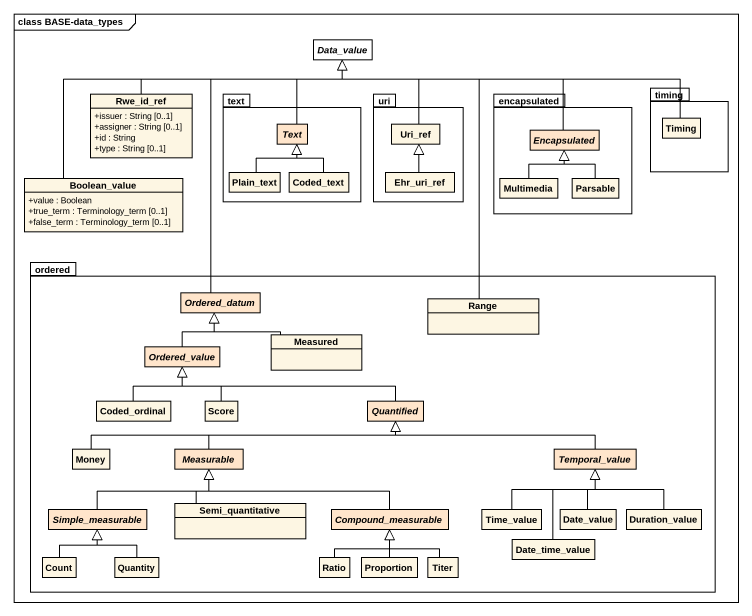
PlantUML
@startuml
mainframe class BASE-data_types
hide circle
hide empty members
skinparam classAttributeIconSize 0
abstract class Data_value #FFFFFF
class Rwe_id_ref {
  +issuer : String [0..1]
  +assigner : String [0..1]
  +id : String
  +type : String [0..1]
}
package text {
  abstract class Text #FFE5CB
  class Plain_text
  class Coded_text
}
package uri {
  class Uri_ref
  class Ehr_uri_ref
}
package encapsulated {
  abstract class Encapsulated #FFE5CB
  class Multimedia
  class Parsable
}
package timing {
  class Timing
}
class Boolean_value {
  +value : Boolean
  +true_term : Terminology_term [0..1]
  +false_term : Terminology_term [0..1]
}
package ordered {
  abstract class Ordered_datum #FFE5CB
  class Range
  abstract class Ordered_value #FFE5CB
  class Measured
  class Coded_ordinal
  class Score
  abstract class Quantified #FFE5CB
  class Money
  abstract class Measurable #FFE5CB
  abstract class Temporal_value #FFE5CB
  class Semi_quantitative
  abstract class Simple_measurable #FFE5CB
  abstract class Compound_measurable #FFE5CB
  class Time_value
  class Date_time_value
  class Date_value
  class Duration_value
  class Count
  class Quantity
  class Ratio
  class Proportion
  class Titer
}
Rwe_id_ref -right-|> Data_value
Timing -left-|> Data_value
Text -up-|> Data_value
Uri_ref -up-|> Data_value
Encapsulated -left-|> Data_value
Boolean_value -up-|> Data_value
Plain_text -up-|> Text
Coded_text -up-|> Text
Ehr_uri_ref -up-|> Uri_ref
Multimedia -up-|> Encapsulated
Parsable -up-|> Encapsulated
Ordered_datum -up-|> Data_value
Range -up-|> Data_value
Ordered_value -up-|> Ordered_datum
Measured -left-|> Ordered_datum
Coded_ordinal -up-|> Ordered_value
Score -up-|> Ordered_value
Quantified -left-|> Ordered_value
Money -right-|> Quantified
Measurable -right-|> Quantified
Temporal_value -left-|> Quantified
Semi_quantitative -up-|> Measurable
Simple_measurable -right-|> Measurable
Compound_measurable -left-|> Measurable
Time_value -up-|> Temporal_value
Date_time_value -up-|> Temporal_value
Date_value -up-|> Temporal_value
Duration_value -up-|> Temporal_value
Count -up-|> Simple_measurable
Quantity -up-|> Simple_measurable
Ratio -up-|> Compound_measurable
Proportion -up-|> Compound_measurable
Titer -up-|> Compound_measurable
@enduml
